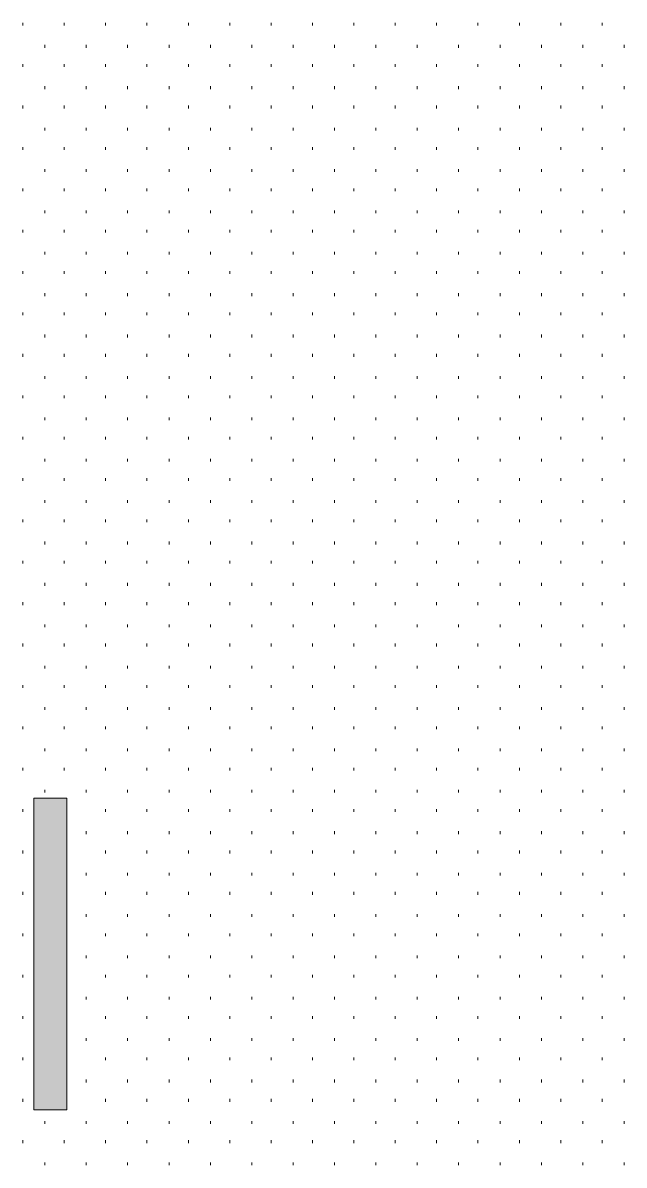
# Model space of a CAD drawing. Header units: inches. Extents: x -6061 to 13621, y -296 to 7483.
# Drawn here: x 12704.19 to 12721.65, y -93.13 to -59.97 of the extents above; entities that cross this region are included whole.
import ezdxf
from ezdxf.xclip import XClip

# ---------------------------------------------------------------- set-up
doc = ezdxf.new("R2010")
doc.units = ezdxf.units.IN
doc.header["$MEASUREMENT"] = 0
doc.header["$XCLIPFRAME"] = 0
doc.layers.get('0').update_dxf_attribs({"linetype": 'CONTINUOUS'})

# ---------------------------------------------------------------- blocks, each defined once
blk = doc.blocks.new('MF137459_12')
at = {"true_color": 0xffffff}
blk.add_hatch(color=7, dxfattribs=at).paths.add_polyline_path([(427.27, 59.351), (446.32, 59.351), (446.32, 106.68), (427.27, 106.68)])

msp = doc.modelspace()

# ---------------------------------------------------------------- linework, layer by layer
at = {"color": 7, "linetype": 'Continuous', "lineweight": 9, "true_color": 0xffffff}
for p, q in [((12704.1856, -60.0497), (12704.1856, -59.96961)), ((12705.38696, -60.0497), (12705.38696, -59.96961)), ((12706.58832, -60.0497), (12706.58832, -59.96961)), ((12707.78967, -60.0497), (12707.78967, -59.96961)), ((12708.99103, -60.0497), (12708.99103, -59.96961)), ((12710.19239, -60.0497), (12710.19239, -59.96961)), ((12711.39375, -60.0497), (12711.39375, -59.96961)), ((12712.5951, -60.0497), (12712.5951, -59.96961)), ((12713.79646, -60.0497), (12713.79646, -59.96961)), ((12714.99782, -60.0497), (12714.99782, -59.96961)), ((12716.19918, -60.0497), (12716.19918, -59.96961)), ((12717.40053, -60.0497), (12717.40053, -59.96961)), ((12718.60189, -60.0497), (12718.60189, -59.96961)), ((12719.80325, -60.0497), (12719.80325, -59.96961)), ((12721.00461, -60.0497), (12721.00461, -59.96961)), ((12704.82633, -60.69042), (12704.82633, -60.61033)), ((12706.02768, -60.69042), (12706.02768, -60.61033)), ((12707.22904, -60.69042), (12707.22904, -60.61033)), ((12708.4304, -60.69042), (12708.4304, -60.61033)), ((12709.63176, -60.69042), (12709.63176, -60.61033)), ((12710.83311, -60.69042), (12710.83311, -60.61033)), ((12712.03447, -60.69042), (12712.03447, -60.61033)), ((12713.23583, -60.69042), (12713.23583, -60.61033)), ((12714.43719, -60.69042), (12714.43719, -60.61033)), ((12715.63854, -60.69042), (12715.63854, -60.61033)), ((12716.8399, -60.69042), (12716.8399, -60.61033)), ((12718.04126, -60.69042), (12718.04126, -60.61033)), ((12719.24262, -60.69042), (12719.24262, -60.61033)), ((12720.44397, -60.69042), (12720.44397, -60.61033)), ((12721.64533, -60.69042), (12721.64533, -60.61033)), ((12704.1856, -61.25105), (12704.1856, -61.17096)), ((12705.38696, -61.25105), (12705.38696, -61.17096)), ((12706.58832, -61.25105), (12706.58832, -61.17096)), ((12707.78967, -61.25105), (12707.78967, -61.17096)), ((12708.99103, -61.25105), (12708.99103, -61.17096)), ((12710.19239, -61.25105), (12710.19239, -61.17096)), ((12711.39375, -61.25105), (12711.39375, -61.17096)), ((12712.5951, -61.25105), (12712.5951, -61.17096)), ((12713.79646, -61.25105), (12713.79646, -61.17096)), ((12714.99782, -61.25105), (12714.99782, -61.17096)), ((12716.19918, -61.25105), (12716.19918, -61.17096)), ((12717.40053, -61.25105), (12717.40053, -61.17096)), ((12718.60189, -61.25105), (12718.60189, -61.17096)), ((12719.80325, -61.25105), (12719.80325, -61.17096)), ((12721.00461, -61.25105), (12721.00461, -61.17096)), ((12704.82633, -61.89178), (12704.82633, -61.81169)), ((12706.02768, -61.89178), (12706.02768, -61.81169)), ((12707.22904, -61.89178), (12707.22904, -61.81169)), ((12708.4304, -61.89178), (12708.4304, -61.81169)), ((12709.63176, -61.89178), (12709.63176, -61.81169)), ((12710.83311, -61.89178), (12710.83311, -61.81169)), ((12712.03447, -61.89178), (12712.03447, -61.81169)), ((12713.23583, -61.89178), (12713.23583, -61.81169)), ((12714.43719, -61.89178), (12714.43719, -61.81169)), ((12715.63854, -61.89178), (12715.63854, -61.81169)), ((12716.8399, -61.89178), (12716.8399, -61.81169)), ((12718.04126, -61.89178), (12718.04126, -61.81169)), ((12719.24262, -61.89178), (12719.24262, -61.81169)), ((12720.44397, -61.89178), (12720.44397, -61.81169)), ((12721.64533, -61.89178), (12721.64533, -61.81169)), ((12704.1856, -62.45241), (12704.1856, -62.37232)), ((12705.38696, -62.45241), (12705.38696, -62.37232)), ((12706.58832, -62.45241), (12706.58832, -62.37232)), ((12707.78967, -62.45241), (12707.78967, -62.37232)), ((12708.99103, -62.45241), (12708.99103, -62.37232)), ((12710.19239, -62.45241), (12710.19239, -62.37232)), ((12711.39375, -62.45241), (12711.39375, -62.37232)), ((12712.5951, -62.45241), (12712.5951, -62.37232)), ((12713.79646, -62.45241), (12713.79646, -62.37232)), ((12714.99782, -62.45241), (12714.99782, -62.37232)), ((12716.19918, -62.45241), (12716.19918, -62.37232)), ((12717.40053, -62.45241), (12717.40053, -62.37232)), ((12718.60189, -62.45241), (12718.60189, -62.37232)), ((12719.80325, -62.45241), (12719.80325, -62.37232)), ((12721.00461, -62.45241), (12721.00461, -62.37232)), ((12704.82633, -63.09314), (12704.82633, -63.01304)), ((12706.02768, -63.09314), (12706.02768, -63.01304)), ((12707.22904, -63.09314), (12707.22904, -63.01304)), ((12708.4304, -63.09314), (12708.4304, -63.01304)), ((12709.63176, -63.09314), (12709.63176, -63.01304)), ((12710.83311, -63.09314), (12710.83311, -63.01304)), ((12712.03447, -63.09314), (12712.03447, -63.01304)), ((12713.23583, -63.09314), (12713.23583, -63.01304)), ((12714.43719, -63.09314), (12714.43719, -63.01304)), ((12715.63854, -63.09314), (12715.63854, -63.01304)), ((12716.8399, -63.09314), (12716.8399, -63.01304)), ((12718.04126, -63.09314), (12718.04126, -63.01304)), ((12719.24262, -63.09314), (12719.24262, -63.01304)), ((12720.44397, -63.09314), (12720.44397, -63.01304)), ((12721.64533, -63.09314), (12721.64533, -63.01304)), ((12704.1856, -63.65377), (12704.1856, -63.57368)), ((12705.38696, -63.65377), (12705.38696, -63.57368)), ((12706.58832, -63.65377), (12706.58832, -63.57368)), ((12707.78967, -63.65377), (12707.78967, -63.57368)), ((12708.99103, -63.65377), (12708.99103, -63.57368)), ((12710.19239, -63.65377), (12710.19239, -63.57368)), ((12711.39375, -63.65377), (12711.39375, -63.57368)), ((12712.5951, -63.65377), (12712.5951, -63.57368)), ((12713.79646, -63.65377), (12713.79646, -63.57368)), ((12714.99782, -63.65377), (12714.99782, -63.57368)), ((12716.19918, -63.65377), (12716.19918, -63.57368)), ((12717.40053, -63.65377), (12717.40053, -63.57368)), ((12718.60189, -63.65377), (12718.60189, -63.57368)), ((12719.80325, -63.65377), (12719.80325, -63.57368)), ((12721.00461, -63.65377), (12721.00461, -63.57368)), ((12704.82633, -64.29449), (12704.82633, -64.2144)), ((12706.02768, -64.29449), (12706.02768, -64.2144)), ((12707.22904, -64.29449), (12707.22904, -64.2144)), ((12708.4304, -64.29449), (12708.4304, -64.2144)), ((12709.63176, -64.29449), (12709.63176, -64.2144)), ((12710.83311, -64.29449), (12710.83311, -64.2144)), ((12712.03447, -64.29449), (12712.03447, -64.2144)), ((12713.23583, -64.29449), (12713.23583, -64.2144)), ((12714.43719, -64.29449), (12714.43719, -64.2144)), ((12715.63854, -64.29449), (12715.63854, -64.2144)), ((12716.8399, -64.29449), (12716.8399, -64.2144)), ((12718.04126, -64.29449), (12718.04126, -64.2144)), ((12719.24262, -64.29449), (12719.24262, -64.2144)), ((12720.44397, -64.29449), (12720.44397, -64.2144)), ((12721.64533, -64.29449), (12721.64533, -64.2144)), ((12704.1856, -64.85513), (12704.1856, -64.77504)), ((12705.38696, -64.85513), (12705.38696, -64.77504)), ((12706.58832, -64.85513), (12706.58832, -64.77504)), ((12707.78967, -64.85513), (12707.78967, -64.77504)), ((12708.99103, -64.85513), (12708.99103, -64.77504)), ((12710.19239, -64.85513), (12710.19239, -64.77504)), ((12711.39375, -64.85513), (12711.39375, -64.77504)), ((12712.5951, -64.85513), (12712.5951, -64.77504)), ((12713.79646, -64.85513), (12713.79646, -64.77504)), ((12714.99782, -64.85513), (12714.99782, -64.77504)), ((12716.19918, -64.85513), (12716.19918, -64.77504)), ((12717.40053, -64.85513), (12717.40053, -64.77504)), ((12718.60189, -64.85513), (12718.60189, -64.77504)), ((12719.80325, -64.85513), (12719.80325, -64.77504)), ((12721.00461, -64.85513), (12721.00461, -64.77504)), ((12704.82633, -65.49585), (12704.82633, -65.41576)), ((12706.02768, -65.49585), (12706.02768, -65.41576)), ((12707.22904, -65.49585), (12707.22904, -65.41576)), ((12708.4304, -65.49585), (12708.4304, -65.41576)), ((12709.63176, -65.49585), (12709.63176, -65.41576)), ((12710.83311, -65.49585), (12710.83311, -65.41576)), ((12712.03447, -65.49585), (12712.03447, -65.41576)), ((12713.23583, -65.49585), (12713.23583, -65.41576)), ((12714.43719, -65.49585), (12714.43719, -65.41576)), ((12715.63854, -65.49585), (12715.63854, -65.41576)), ((12716.8399, -65.49585), (12716.8399, -65.41576)), ((12718.04126, -65.49585), (12718.04126, -65.41576)), ((12719.24262, -65.49585), (12719.24262, -65.41576)), ((12720.44397, -65.49585), (12720.44397, -65.41576)), ((12721.64533, -65.49585), (12721.64533, -65.41576)), ((12704.1856, -66.05648), (12704.1856, -65.97639)), ((12705.38696, -66.05648), (12705.38696, -65.97639)), ((12706.58832, -66.05648), (12706.58832, -65.97639)), ((12707.78967, -66.05648), (12707.78967, -65.97639)), ((12708.99103, -66.05648), (12708.99103, -65.97639)), ((12710.19239, -66.05648), (12710.19239, -65.97639)), ((12711.39375, -66.05648), (12711.39375, -65.97639)), ((12712.5951, -66.05648), (12712.5951, -65.97639)), ((12713.79646, -66.05648), (12713.79646, -65.97639)), ((12714.99782, -66.05648), (12714.99782, -65.97639)), ((12716.19918, -66.05648), (12716.19918, -65.97639)), ((12717.40053, -66.05648), (12717.40053, -65.97639)), ((12718.60189, -66.05648), (12718.60189, -65.97639)), ((12719.80325, -66.05648), (12719.80325, -65.97639)), ((12721.00461, -66.05648), (12721.00461, -65.97639)), ((12704.82633, -66.69721), (12704.82633, -66.61712)), ((12706.02768, -66.69721), (12706.02768, -66.61712)), ((12707.22904, -66.69721), (12707.22904, -66.61712)), ((12708.4304, -66.69721), (12708.4304, -66.61712)), ((12709.63176, -66.69721), (12709.63176, -66.61712)), ((12710.83311, -66.69721), (12710.83311, -66.61712)), ((12712.03447, -66.69721), (12712.03447, -66.61712)), ((12713.23583, -66.69721), (12713.23583, -66.61712)), ((12714.43719, -66.69721), (12714.43719, -66.61712)), ((12715.63854, -66.69721), (12715.63854, -66.61712)), ((12716.8399, -66.69721), (12716.8399, -66.61712)), ((12718.04126, -66.69721), (12718.04126, -66.61712)), ((12719.24262, -66.69721), (12719.24262, -66.61712)), ((12720.44397, -66.69721), (12720.44397, -66.61712)), ((12721.64533, -66.69721), (12721.64533, -66.61712)), ((12704.1856, -67.25784), (12704.1856, -67.17775)), ((12705.38696, -67.25784), (12705.38696, -67.17775)), ((12706.58832, -67.25784), (12706.58832, -67.17775)), ((12707.78967, -67.25784), (12707.78967, -67.17775)), ((12708.99103, -67.25784), (12708.99103, -67.17775)), ((12710.19239, -67.25784), (12710.19239, -67.17775)), ((12711.39375, -67.25784), (12711.39375, -67.17775)), ((12712.5951, -67.25784), (12712.5951, -67.17775)), ((12713.79646, -67.25784), (12713.79646, -67.17775)), ((12714.99782, -67.25784), (12714.99782, -67.17775)), ((12716.19918, -67.25784), (12716.19918, -67.17775)), ((12717.40053, -67.25784), (12717.40053, -67.17775)), ((12718.60189, -67.25784), (12718.60189, -67.17775)), ((12719.80325, -67.25784), (12719.80325, -67.17775)), ((12721.00461, -67.25784), (12721.00461, -67.17775)), ((12704.82633, -67.89857), (12704.82633, -67.81847)), ((12706.02768, -67.89857), (12706.02768, -67.81847)), ((12707.22904, -67.89857), (12707.22904, -67.81847)), ((12708.4304, -67.89857), (12708.4304, -67.81847)), ((12709.63176, -67.89857), (12709.63176, -67.81847)), ((12710.83311, -67.89857), (12710.83311, -67.81847)), ((12712.03447, -67.89857), (12712.03447, -67.81847)), ((12713.23583, -67.89857), (12713.23583, -67.81847)), ((12714.43719, -67.89857), (12714.43719, -67.81847)), ((12715.63854, -67.89857), (12715.63854, -67.81847)), ((12716.8399, -67.89857), (12716.8399, -67.81847)), ((12718.04126, -67.89857), (12718.04126, -67.81847)), ((12719.24262, -67.89857), (12719.24262, -67.81847)), ((12720.44397, -67.89857), (12720.44397, -67.81847)), ((12721.64533, -67.89857), (12721.64533, -67.81847)), ((12704.1856, -68.4592), (12704.1856, -68.37911)), ((12705.38696, -68.4592), (12705.38696, -68.37911)), ((12706.58832, -68.4592), (12706.58832, -68.37911)), ((12707.78967, -68.4592), (12707.78967, -68.37911)), ((12708.99103, -68.4592), (12708.99103, -68.37911)), ((12710.19239, -68.4592), (12710.19239, -68.37911)), ((12711.39375, -68.4592), (12711.39375, -68.37911)), ((12712.5951, -68.4592), (12712.5951, -68.37911)), ((12713.79646, -68.4592), (12713.79646, -68.37911)), ((12714.99782, -68.4592), (12714.99782, -68.37911)), ((12716.19918, -68.4592), (12716.19918, -68.37911)), ((12717.40053, -68.4592), (12717.40053, -68.37911)), ((12718.60189, -68.4592), (12718.60189, -68.37911)), ((12719.80325, -68.4592), (12719.80325, -68.37911)), ((12721.00461, -68.4592), (12721.00461, -68.37911)), ((12704.82633, -69.09992), (12704.82633, -69.01983)), ((12706.02768, -69.09992), (12706.02768, -69.01983)), ((12707.22904, -69.09992), (12707.22904, -69.01983)), ((12708.4304, -69.09992), (12708.4304, -69.01983)), ((12709.63176, -69.09992), (12709.63176, -69.01983)), ((12710.83311, -69.09992), (12710.83311, -69.01983)), ((12712.03447, -69.09992), (12712.03447, -69.01983)), ((12713.23583, -69.09992), (12713.23583, -69.01983)), ((12714.43719, -69.09992), (12714.43719, -69.01983)), ((12715.63854, -69.09992), (12715.63854, -69.01983)), ((12716.8399, -69.09992), (12716.8399, -69.01983)), ((12718.04126, -69.09992), (12718.04126, -69.01983)), ((12719.24262, -69.09992), (12719.24262, -69.01983)), ((12720.44397, -69.09992), (12720.44397, -69.01983)), ((12721.64533, -69.09992), (12721.64533, -69.01983)), ((12704.1856, -69.66056), (12704.1856, -69.58047)), ((12705.38696, -69.66056), (12705.38696, -69.58047)), ((12706.58832, -69.66056), (12706.58832, -69.58047)), ((12707.78967, -69.66056), (12707.78967, -69.58047)), ((12708.99103, -69.66056), (12708.99103, -69.58047)), ((12710.19239, -69.66056), (12710.19239, -69.58047)), ((12711.39375, -69.66056), (12711.39375, -69.58047)), ((12712.5951, -69.66056), (12712.5951, -69.58047)), ((12713.79646, -69.66056), (12713.79646, -69.58047)), ((12714.99782, -69.66056), (12714.99782, -69.58047)), ((12716.19918, -69.66056), (12716.19918, -69.58047)), ((12717.40053, -69.66056), (12717.40053, -69.58047)), ((12718.60189, -69.66056), (12718.60189, -69.58047)), ((12719.80325, -69.66056), (12719.80325, -69.58047)), ((12721.00461, -69.66056), (12721.00461, -69.58047)), ((12704.82633, -70.30128), (12704.82633, -70.22119)), ((12706.02768, -70.30128), (12706.02768, -70.22119)), ((12707.22904, -70.30128), (12707.22904, -70.22119)), ((12708.4304, -70.30128), (12708.4304, -70.22119)), ((12709.63176, -70.30128), (12709.63176, -70.22119)), ((12710.83311, -70.30128), (12710.83311, -70.22119)), ((12712.03447, -70.30128), (12712.03447, -70.22119)), ((12713.23583, -70.30128), (12713.23583, -70.22119)), ((12714.43719, -70.30128), (12714.43719, -70.22119)), ((12715.63854, -70.30128), (12715.63854, -70.22119)), ((12716.8399, -70.30128), (12716.8399, -70.22119)), ((12718.04126, -70.30128), (12718.04126, -70.22119)), ((12719.24262, -70.30128), (12719.24262, -70.22119)), ((12720.44397, -70.30128), (12720.44397, -70.22119)), ((12721.64533, -70.30128), (12721.64533, -70.22119)), ((12704.1856, -70.86191), (12704.1856, -70.78182)), ((12705.38696, -70.86191), (12705.38696, -70.78182)), ((12706.58832, -70.86191), (12706.58832, -70.78182)), ((12707.78967, -70.86191), (12707.78967, -70.78182)), ((12708.99103, -70.86191), (12708.99103, -70.78182)), ((12710.19239, -70.86191), (12710.19239, -70.78182)), ((12711.39375, -70.86191), (12711.39375, -70.78182)), ((12712.5951, -70.86191), (12712.5951, -70.78182)), ((12713.79646, -70.86191), (12713.79646, -70.78182)), ((12714.99782, -70.86191), (12714.99782, -70.78182)), ((12716.19918, -70.86191), (12716.19918, -70.78182)), ((12717.40053, -70.86191), (12717.40053, -70.78182)), ((12718.60189, -70.86191), (12718.60189, -70.78182)), ((12719.80325, -70.86191), (12719.80325, -70.78182)), ((12721.00461, -70.86191), (12721.00461, -70.78182)), ((12704.82633, -71.50264), (12704.82633, -71.42255)), ((12706.02768, -71.50264), (12706.02768, -71.42255)), ((12707.22904, -71.50264), (12707.22904, -71.42255)), ((12708.4304, -71.50264), (12708.4304, -71.42255)), ((12709.63176, -71.50264), (12709.63176, -71.42255)), ((12710.83311, -71.50264), (12710.83311, -71.42255)), ((12712.03447, -71.50264), (12712.03447, -71.42255)), ((12713.23583, -71.50264), (12713.23583, -71.42255)), ((12714.43719, -71.50264), (12714.43719, -71.42255)), ((12715.63854, -71.50264), (12715.63854, -71.42255)), ((12716.8399, -71.50264), (12716.8399, -71.42255)), ((12718.04126, -71.50264), (12718.04126, -71.42255)), ((12719.24262, -71.50264), (12719.24262, -71.42255)), ((12720.44397, -71.50264), (12720.44397, -71.42255)), ((12721.64533, -71.50264), (12721.64533, -71.42255)), ((12704.1856, -72.06327), (12704.1856, -71.98318)), ((12705.38696, -72.06327), (12705.38696, -71.98318)), ((12706.58832, -72.06327), (12706.58832, -71.98318)), ((12707.78967, -72.06327), (12707.78967, -71.98318)), ((12708.99103, -72.06327), (12708.99103, -71.98318)), ((12710.19239, -72.06327), (12710.19239, -71.98318)), ((12711.39375, -72.06327), (12711.39375, -71.98318)), ((12712.5951, -72.06327), (12712.5951, -71.98318)), ((12713.79646, -72.06327), (12713.79646, -71.98318)), ((12714.99782, -72.06327), (12714.99782, -71.98318)), ((12716.19918, -72.06327), (12716.19918, -71.98318)), ((12717.40053, -72.06327), (12717.40053, -71.98318)), ((12718.60189, -72.06327), (12718.60189, -71.98318)), ((12719.80325, -72.06327), (12719.80325, -71.98318)), ((12721.00461, -72.06327), (12721.00461, -71.98318)), ((12704.82633, -72.70399), (12704.82633, -72.6239)), ((12706.02768, -72.70399), (12706.02768, -72.6239)), ((12707.22904, -72.70399), (12707.22904, -72.6239)), ((12708.4304, -72.70399), (12708.4304, -72.6239)), ((12709.63176, -72.70399), (12709.63176, -72.6239)), ((12710.83311, -72.70399), (12710.83311, -72.6239)), ((12712.03447, -72.70399), (12712.03447, -72.6239)), ((12713.23583, -72.70399), (12713.23583, -72.6239)), ((12714.43719, -72.70399), (12714.43719, -72.6239)), ((12715.63854, -72.70399), (12715.63854, -72.6239)), ((12716.8399, -72.70399), (12716.8399, -72.6239)), ((12718.04126, -72.70399), (12718.04126, -72.6239)), ((12719.24262, -72.70399), (12719.24262, -72.6239)), ((12720.44397, -72.70399), (12720.44397, -72.6239)), ((12721.64533, -72.70399), (12721.64533, -72.6239)), ((12704.1856, -73.26463), (12704.1856, -73.18454)), ((12705.38696, -73.26463), (12705.38696, -73.18454)), ((12706.58832, -73.26463), (12706.58832, -73.18454)), ((12707.78967, -73.26463), (12707.78967, -73.18454)), ((12708.99103, -73.26463), (12708.99103, -73.18454)), ((12710.19239, -73.26463), (12710.19239, -73.18454)), ((12711.39375, -73.26463), (12711.39375, -73.18454)), ((12712.5951, -73.26463), (12712.5951, -73.18454)), ((12713.79646, -73.26463), (12713.79646, -73.18454)), ((12714.99782, -73.26463), (12714.99782, -73.18454)), ((12716.19918, -73.26463), (12716.19918, -73.18454)), ((12717.40053, -73.26463), (12717.40053, -73.18454)), ((12718.60189, -73.26463), (12718.60189, -73.18454)), ((12719.80325, -73.26463), (12719.80325, -73.18454)), ((12721.00461, -73.26463), (12721.00461, -73.18454)), ((12704.82633, -73.90535), (12704.82633, -73.82526)), ((12706.02768, -73.90535), (12706.02768, -73.82526)), ((12707.22904, -73.90535), (12707.22904, -73.82526)), ((12708.4304, -73.90535), (12708.4304, -73.82526)), ((12709.63176, -73.90535), (12709.63176, -73.82526)), ((12710.83311, -73.90535), (12710.83311, -73.82526)), ((12712.03447, -73.90535), (12712.03447, -73.82526)), ((12713.23583, -73.90535), (12713.23583, -73.82526)), ((12714.43719, -73.90535), (12714.43719, -73.82526)), ((12715.63854, -73.90535), (12715.63854, -73.82526)), ((12716.8399, -73.90535), (12716.8399, -73.82526)), ((12718.04126, -73.90535), (12718.04126, -73.82526)), ((12719.24262, -73.90535), (12719.24262, -73.82526)), ((12720.44397, -73.90535), (12720.44397, -73.82526)), ((12721.64533, -73.90535), (12721.64533, -73.82526)), ((12704.1856, -74.46599), (12704.1856, -74.3859)), ((12705.38696, -74.46599), (12705.38696, -74.3859)), ((12706.58832, -74.46599), (12706.58832, -74.3859)), ((12707.78967, -74.46599), (12707.78967, -74.3859)), ((12708.99103, -74.46599), (12708.99103, -74.3859)), ((12710.19239, -74.46599), (12710.19239, -74.3859)), ((12711.39375, -74.46599), (12711.39375, -74.3859)), ((12712.5951, -74.46599), (12712.5951, -74.3859)), ((12713.79646, -74.46599), (12713.79646, -74.3859)), ((12714.99782, -74.46599), (12714.99782, -74.3859)), ((12716.19918, -74.46599), (12716.19918, -74.3859)), ((12717.40053, -74.46599), (12717.40053, -74.3859)), ((12718.60189, -74.46599), (12718.60189, -74.3859)), ((12719.80325, -74.46599), (12719.80325, -74.3859)), ((12721.00461, -74.46599), (12721.00461, -74.3859)), ((12704.82633, -75.10671), (12704.82633, -75.02662)), ((12706.02768, -75.10671), (12706.02768, -75.02662)), ((12707.22904, -75.10671), (12707.22904, -75.02662)), ((12708.4304, -75.10671), (12708.4304, -75.02662)), ((12709.63176, -75.10671), (12709.63176, -75.02662)), ((12710.83311, -75.10671), (12710.83311, -75.02662)), ((12712.03447, -75.10671), (12712.03447, -75.02662)), ((12713.23583, -75.10671), (12713.23583, -75.02662)), ((12714.43719, -75.10671), (12714.43719, -75.02662)), ((12715.63854, -75.10671), (12715.63854, -75.02662)), ((12716.8399, -75.10671), (12716.8399, -75.02662)), ((12718.04126, -75.10671), (12718.04126, -75.02662)), ((12719.24262, -75.10671), (12719.24262, -75.02662)), ((12720.44397, -75.10671), (12720.44397, -75.02662)), ((12721.64533, -75.10671), (12721.64533, -75.02662)), ((12704.1856, -75.66734), (12704.1856, -75.58725)), ((12705.38696, -75.66734), (12705.38696, -75.58725)), ((12706.58832, -75.66734), (12706.58832, -75.58725)), ((12707.78967, -75.66734), (12707.78967, -75.58725)), ((12708.99103, -75.66734), (12708.99103, -75.58725)), ((12710.19239, -75.66734), (12710.19239, -75.58725)), ((12711.39375, -75.66734), (12711.39375, -75.58725)), ((12712.5951, -75.66734), (12712.5951, -75.58725)), ((12713.79646, -75.66734), (12713.79646, -75.58725)), ((12714.99782, -75.66734), (12714.99782, -75.58725)), ((12716.19918, -75.66734), (12716.19918, -75.58725)), ((12717.40053, -75.66734), (12717.40053, -75.58725)), ((12718.60189, -75.66734), (12718.60189, -75.58725)), ((12719.80325, -75.66734), (12719.80325, -75.58725)), ((12721.00461, -75.66734), (12721.00461, -75.58725)), ((12704.82633, -76.30807), (12704.82633, -76.22798)), ((12706.02768, -76.30807), (12706.02768, -76.22798)), ((12707.22904, -76.30807), (12707.22904, -76.22798)), ((12708.4304, -76.30807), (12708.4304, -76.22798)), ((12709.63176, -76.30807), (12709.63176, -76.22798)), ((12710.83311, -76.30807), (12710.83311, -76.22798)), ((12712.03447, -76.30807), (12712.03447, -76.22798)), ((12713.23583, -76.30807), (12713.23583, -76.22798)), ((12714.43719, -76.30807), (12714.43719, -76.22798)), ((12715.63854, -76.30807), (12715.63854, -76.22798)), ((12716.8399, -76.30807), (12716.8399, -76.22798)), ((12718.04126, -76.30807), (12718.04126, -76.22798)), ((12719.24262, -76.30807), (12719.24262, -76.22798)), ((12720.44397, -76.30807), (12720.44397, -76.22798)), ((12721.64533, -76.30807), (12721.64533, -76.22798)), ((12704.1856, -76.8687), (12704.1856, -76.78861)), ((12705.38696, -76.8687), (12705.38696, -76.78861)), ((12706.58832, -76.8687), (12706.58832, -76.78861)), ((12707.78967, -76.8687), (12707.78967, -76.78861)), ((12708.99103, -76.8687), (12708.99103, -76.78861)), ((12710.19239, -76.8687), (12710.19239, -76.78861)), ((12711.39375, -76.8687), (12711.39375, -76.78861)), ((12712.5951, -76.8687), (12712.5951, -76.78861)), ((12713.79646, -76.8687), (12713.79646, -76.78861)), ((12714.99782, -76.8687), (12714.99782, -76.78861)), ((12716.19918, -76.8687), (12716.19918, -76.78861)), ((12717.40053, -76.8687), (12717.40053, -76.78861)), ((12718.60189, -76.8687), (12718.60189, -76.78861)), ((12719.80325, -76.8687), (12719.80325, -76.78861)), ((12721.00461, -76.8687), (12721.00461, -76.78861)), ((12704.82633, -77.50942), (12704.82633, -77.42933)), ((12706.02768, -77.50942), (12706.02768, -77.42933)), ((12707.22904, -77.50942), (12707.22904, -77.42933)), ((12708.4304, -77.50942), (12708.4304, -77.42933)), ((12709.63176, -77.50942), (12709.63176, -77.42933)), ((12710.83311, -77.50942), (12710.83311, -77.42933)), ((12712.03447, -77.50942), (12712.03447, -77.42933)), ((12713.23583, -77.50942), (12713.23583, -77.42933)), ((12714.43719, -77.50942), (12714.43719, -77.42933)), ((12715.63854, -77.50942), (12715.63854, -77.42933)), ((12716.8399, -77.50942), (12716.8399, -77.42933)), ((12718.04126, -77.50942), (12718.04126, -77.42933)), ((12719.24262, -77.50942), (12719.24262, -77.42933)), ((12720.44397, -77.50942), (12720.44397, -77.42933)), ((12721.64533, -77.50942), (12721.64533, -77.42933)), ((12704.1856, -78.07006), (12704.1856, -77.98997)), ((12705.38696, -78.07006), (12705.38696, -77.98997)), ((12706.58832, -78.07006), (12706.58832, -77.98997)), ((12707.78967, -78.07006), (12707.78967, -77.98997)), ((12708.99103, -78.07006), (12708.99103, -77.98997)), ((12710.19239, -78.07006), (12710.19239, -77.98997)), ((12711.39375, -78.07006), (12711.39375, -77.98997)), ((12712.5951, -78.07006), (12712.5951, -77.98997)), ((12713.79646, -78.07006), (12713.79646, -77.98997)), ((12714.99782, -78.07006), (12714.99782, -77.98997)), ((12716.19918, -78.07006), (12716.19918, -77.98997)), ((12717.40053, -78.07006), (12717.40053, -77.98997)), ((12718.60189, -78.07006), (12718.60189, -77.98997)), ((12719.80325, -78.07006), (12719.80325, -77.98997)), ((12721.00461, -78.07006), (12721.00461, -77.98997)), ((12704.82633, -78.71078), (12704.82633, -78.63069)), ((12706.02768, -78.71078), (12706.02768, -78.63069)), ((12707.22904, -78.71078), (12707.22904, -78.63069)), ((12708.4304, -78.71078), (12708.4304, -78.63069)), ((12709.63176, -78.71078), (12709.63176, -78.63069)), ((12710.83311, -78.71078), (12710.83311, -78.63069)), ((12712.03447, -78.71078), (12712.03447, -78.63069)), ((12713.23583, -78.71078), (12713.23583, -78.63069)), ((12714.43719, -78.71078), (12714.43719, -78.63069)), ((12715.63854, -78.71078), (12715.63854, -78.63069)), ((12716.8399, -78.71078), (12716.8399, -78.63069)), ((12718.04126, -78.71078), (12718.04126, -78.63069)), ((12719.24262, -78.71078), (12719.24262, -78.63069)), ((12720.44397, -78.71078), (12720.44397, -78.63069)), ((12721.64533, -78.71078), (12721.64533, -78.63069)), ((12704.1856, -79.27142), (12704.1856, -79.19133)), ((12705.38696, -79.27142), (12705.38696, -79.19133)), ((12706.58832, -79.27142), (12706.58832, -79.19133)), ((12707.78967, -79.27142), (12707.78967, -79.19133)), ((12708.99103, -79.27142), (12708.99103, -79.19133)), ((12710.19239, -79.27142), (12710.19239, -79.19133)), ((12711.39375, -79.27142), (12711.39375, -79.19133)), ((12712.5951, -79.27142), (12712.5951, -79.19133)), ((12713.79646, -79.27142), (12713.79646, -79.19133)), ((12714.99782, -79.27142), (12714.99782, -79.19133)), ((12716.19918, -79.27142), (12716.19918, -79.19133)), ((12717.40053, -79.27142), (12717.40053, -79.19133)), ((12718.60189, -79.27142), (12718.60189, -79.19133)), ((12719.80325, -79.27142), (12719.80325, -79.19133)), ((12721.00461, -79.27142), (12721.00461, -79.19133)), ((12704.82633, -79.91214), (12704.82633, -79.83205)), ((12706.02768, -79.91214), (12706.02768, -79.83205)), ((12707.22904, -79.91214), (12707.22904, -79.83205)), ((12708.4304, -79.91214), (12708.4304, -79.83205)), ((12709.63176, -79.91214), (12709.63176, -79.83205)), ((12710.83311, -79.91214), (12710.83311, -79.83205)), ((12712.03447, -79.91214), (12712.03447, -79.83205)), ((12713.23583, -79.91214), (12713.23583, -79.83205)), ((12714.43719, -79.91214), (12714.43719, -79.83205)), ((12715.63854, -79.91214), (12715.63854, -79.83205)), ((12716.8399, -79.91214), (12716.8399, -79.83205)), ((12718.04126, -79.91214), (12718.04126, -79.83205)), ((12719.24262, -79.91214), (12719.24262, -79.83205)), ((12720.44397, -79.91214), (12720.44397, -79.83205)), ((12721.64533, -79.91214), (12721.64533, -79.83205)), ((12704.1856, -80.47277), (12704.1856, -80.39268)), ((12705.38696, -80.47277), (12705.38696, -80.39268)), ((12706.58832, -80.47277), (12706.58832, -80.39268)), ((12707.78967, -80.47277), (12707.78967, -80.39268)), ((12708.99103, -80.47277), (12708.99103, -80.39268)), ((12710.19239, -80.47277), (12710.19239, -80.39268)), ((12711.39375, -80.47277), (12711.39375, -80.39268)), ((12712.5951, -80.47277), (12712.5951, -80.39268)), ((12713.79646, -80.47277), (12713.79646, -80.39268)), ((12714.99782, -80.47277), (12714.99782, -80.39268)), ((12716.19918, -80.47277), (12716.19918, -80.39268)), ((12717.40053, -80.47277), (12717.40053, -80.39268)), ((12718.60189, -80.47277), (12718.60189, -80.39268)), ((12719.80325, -80.47277), (12719.80325, -80.39268)), ((12721.00461, -80.47277), (12721.00461, -80.39268)), ((12704.82633, -81.1135), (12704.82633, -81.03341)), ((12706.02768, -81.1135), (12706.02768, -81.03341)), ((12707.22904, -81.1135), (12707.22904, -81.03341)), ((12708.4304, -81.1135), (12708.4304, -81.03341)), ((12709.63176, -81.1135), (12709.63176, -81.03341)), ((12710.83311, -81.1135), (12710.83311, -81.03341)), ((12712.03447, -81.1135), (12712.03447, -81.03341)), ((12713.23583, -81.1135), (12713.23583, -81.03341)), ((12714.43719, -81.1135), (12714.43719, -81.03341)), ((12715.63854, -81.1135), (12715.63854, -81.03341)), ((12716.8399, -81.1135), (12716.8399, -81.03341)), ((12718.04126, -81.1135), (12718.04126, -81.03341)), ((12719.24262, -81.1135), (12719.24262, -81.03341)), ((12720.44397, -81.1135), (12720.44397, -81.03341)), ((12721.64533, -81.1135), (12721.64533, -81.03341)), ((12704.1856, -81.67413), (12704.1856, -81.59404)), ((12705.38696, -81.67413), (12705.38696, -81.59404)), ((12706.58832, -81.67413), (12706.58832, -81.59404)), ((12707.78967, -81.67413), (12707.78967, -81.59404)), ((12708.99103, -81.67413), (12708.99103, -81.59404)), ((12710.19239, -81.67413), (12710.19239, -81.59404)), ((12711.39375, -81.67413), (12711.39375, -81.59404)), ((12712.5951, -81.67413), (12712.5951, -81.59404)), ((12713.79646, -81.67413), (12713.79646, -81.59404)), ((12714.99782, -81.67413), (12714.99782, -81.59404)), ((12716.19918, -81.67413), (12716.19918, -81.59404)), ((12717.40053, -81.67413), (12717.40053, -81.59404)), ((12718.60189, -81.67413), (12718.60189, -81.59404)), ((12719.80325, -81.67413), (12719.80325, -81.59404)), ((12721.00461, -81.67413), (12721.00461, -81.59404)), ((12704.82633, -82.31485), (12704.82633, -82.23476)), ((12706.02768, -82.31485), (12706.02768, -82.23476)), ((12707.22904, -82.31485), (12707.22904, -82.23476)), ((12708.4304, -82.31485), (12708.4304, -82.23476)), ((12709.63176, -82.31485), (12709.63176, -82.23476)), ((12710.83311, -82.31485), (12710.83311, -82.23476)), ((12712.03447, -82.31485), (12712.03447, -82.23476)), ((12713.23583, -82.31485), (12713.23583, -82.23476)), ((12714.43719, -82.31485), (12714.43719, -82.23476)), ((12715.63854, -82.31485), (12715.63854, -82.23476)), ((12716.8399, -82.31485), (12716.8399, -82.23476)), ((12718.04126, -82.31485), (12718.04126, -82.23476)), ((12719.24262, -82.31485), (12719.24262, -82.23476)), ((12720.44397, -82.31485), (12720.44397, -82.23476)), ((12721.64533, -82.31485), (12721.64533, -82.23476)), ((12704.1856, -82.87549), (12704.1856, -82.7954)), ((12706.58832, -82.87549), (12706.58832, -82.7954)), ((12707.78967, -82.87549), (12707.78967, -82.7954)), ((12708.99103, -82.87549), (12708.99103, -82.7954)), ((12710.19239, -82.87549), (12710.19239, -82.7954)), ((12711.39375, -82.87549), (12711.39375, -82.7954)), ((12712.5951, -82.87549), (12712.5951, -82.7954)), ((12713.79646, -82.87549), (12713.79646, -82.7954)), ((12714.99782, -82.87549), (12714.99782, -82.7954)), ((12716.19918, -82.87549), (12716.19918, -82.7954)), ((12717.40053, -82.87549), (12717.40053, -82.7954)), ((12718.60189, -82.87549), (12718.60189, -82.7954)), ((12719.80325, -82.87549), (12719.80325, -82.7954)), ((12721.00461, -82.87549), (12721.00461, -82.7954)), ((12706.02768, -83.51621), (12706.02768, -83.43612)), ((12707.22904, -83.51621), (12707.22904, -83.43612)), ((12708.4304, -83.51621), (12708.4304, -83.43612)), ((12709.63176, -83.51621), (12709.63176, -83.43612)), ((12710.83311, -83.51621), (12710.83311, -83.43612)), ((12712.03447, -83.51621), (12712.03447, -83.43612)), ((12713.23583, -83.51621), (12713.23583, -83.43612)), ((12714.43719, -83.51621), (12714.43719, -83.43612)), ((12715.63854, -83.51621), (12715.63854, -83.43612)), ((12716.8399, -83.51621), (12716.8399, -83.43612)), ((12718.04126, -83.51621), (12718.04126, -83.43612)), ((12719.24262, -83.51621), (12719.24262, -83.43612)), ((12720.44397, -83.51621), (12720.44397, -83.43612)), ((12721.64533, -83.51621), (12721.64533, -83.43612)), ((12704.1856, -84.07685), (12704.1856, -83.99676)), ((12706.58832, -84.07685), (12706.58832, -83.99676)), ((12707.78967, -84.07685), (12707.78967, -83.99676)), ((12708.99103, -84.07685), (12708.99103, -83.99676)), ((12710.19239, -84.07685), (12710.19239, -83.99676)), ((12711.39375, -84.07685), (12711.39375, -83.99676)), ((12712.5951, -84.07685), (12712.5951, -83.99676)), ((12713.79646, -84.07685), (12713.79646, -83.99676)), ((12714.99782, -84.07685), (12714.99782, -83.99676)), ((12716.19918, -84.07685), (12716.19918, -83.99676)), ((12717.40053, -84.07685), (12717.40053, -83.99676)), ((12718.60189, -84.07685), (12718.60189, -83.99676)), ((12719.80325, -84.07685), (12719.80325, -83.99676)), ((12721.00461, -84.07685), (12721.00461, -83.99676)), ((12706.02768, -84.71757), (12706.02768, -84.63748)), ((12707.22904, -84.71757), (12707.22904, -84.63748)), ((12708.4304, -84.71757), (12708.4304, -84.63748)), ((12709.63176, -84.71757), (12709.63176, -84.63748)), ((12710.83311, -84.71757), (12710.83311, -84.63748)), ((12712.03447, -84.71757), (12712.03447, -84.63748)), ((12713.23583, -84.71757), (12713.23583, -84.63748)), ((12714.43719, -84.71757), (12714.43719, -84.63748)), ((12715.63854, -84.71757), (12715.63854, -84.63748)), ((12716.8399, -84.71757), (12716.8399, -84.63748)), ((12718.04126, -84.71757), (12718.04126, -84.63748)), ((12719.24262, -84.71757), (12719.24262, -84.63748)), ((12720.44397, -84.71757), (12720.44397, -84.63748)), ((12721.64533, -84.71757), (12721.64533, -84.63748)), ((12704.1856, -85.2782), (12704.1856, -85.19811)), ((12706.58832, -85.2782), (12706.58832, -85.19811)), ((12707.78967, -85.2782), (12707.78967, -85.19811)), ((12708.99103, -85.2782), (12708.99103, -85.19811)), ((12710.19239, -85.2782), (12710.19239, -85.19811)), ((12711.39375, -85.2782), (12711.39375, -85.19811)), ((12712.5951, -85.2782), (12712.5951, -85.19811)), ((12713.79646, -85.2782), (12713.79646, -85.19811)), ((12714.99782, -85.2782), (12714.99782, -85.19811)), ((12716.19918, -85.2782), (12716.19918, -85.19811)), ((12717.40053, -85.2782), (12717.40053, -85.19811)), ((12718.60189, -85.2782), (12718.60189, -85.19811)), ((12719.80325, -85.2782), (12719.80325, -85.19811)), ((12721.00461, -85.2782), (12721.00461, -85.19811)), ((12706.02768, -85.91893), (12706.02768, -85.83884)), ((12707.22904, -85.91893), (12707.22904, -85.83884)), ((12708.4304, -85.91893), (12708.4304, -85.83884)), ((12709.63176, -85.91893), (12709.63176, -85.83884)), ((12710.83311, -85.91893), (12710.83311, -85.83884)), ((12712.03447, -85.91893), (12712.03447, -85.83884)), ((12713.23583, -85.91893), (12713.23583, -85.83884)), ((12714.43719, -85.91893), (12714.43719, -85.83884)), ((12715.63854, -85.91893), (12715.63854, -85.83884)), ((12716.8399, -85.91893), (12716.8399, -85.83884)), ((12718.04126, -85.91893), (12718.04126, -85.83884)), ((12719.24262, -85.91893), (12719.24262, -85.83884)), ((12720.44397, -85.91893), (12720.44397, -85.83884)), ((12721.64533, -85.91893), (12721.64533, -85.83884)), ((12704.1856, -86.47956), (12704.1856, -86.39947)), ((12706.58832, -86.47956), (12706.58832, -86.39947)), ((12707.78967, -86.47956), (12707.78967, -86.39947)), ((12708.99103, -86.47956), (12708.99103, -86.39947)), ((12710.19239, -86.47956), (12710.19239, -86.39947)), ((12711.39375, -86.47956), (12711.39375, -86.39947)), ((12712.5951, -86.47956), (12712.5951, -86.39947)), ((12713.79646, -86.47956), (12713.79646, -86.39947)), ((12714.99782, -86.47956), (12714.99782, -86.39947)), ((12716.19918, -86.47956), (12716.19918, -86.39947)), ((12717.40053, -86.47956), (12717.40053, -86.39947)), ((12718.60189, -86.47956), (12718.60189, -86.39947)), ((12719.80325, -86.47956), (12719.80325, -86.39947)), ((12721.00461, -86.47956), (12721.00461, -86.39947)), ((12706.02768, -87.12028), (12706.02768, -87.04019)), ((12707.22904, -87.12028), (12707.22904, -87.04019)), ((12708.4304, -87.12028), (12708.4304, -87.04019)), ((12709.63176, -87.12028), (12709.63176, -87.04019)), ((12710.83311, -87.12028), (12710.83311, -87.04019)), ((12712.03447, -87.12028), (12712.03447, -87.04019)), ((12713.23583, -87.12028), (12713.23583, -87.04019)), ((12714.43719, -87.12028), (12714.43719, -87.04019)), ((12715.63854, -87.12028), (12715.63854, -87.04019)), ((12716.8399, -87.12028), (12716.8399, -87.04019)), ((12718.04126, -87.12028), (12718.04126, -87.04019)), ((12719.24262, -87.12028), (12719.24262, -87.04019)), ((12720.44397, -87.12028), (12720.44397, -87.04019)), ((12721.64533, -87.12028), (12721.64533, -87.04019)), ((12704.1856, -87.68092), (12704.1856, -87.60083)), ((12706.58832, -87.68092), (12706.58832, -87.60083)), ((12707.78967, -87.68092), (12707.78967, -87.60083)), ((12708.99103, -87.68092), (12708.99103, -87.60083)), ((12710.19239, -87.68092), (12710.19239, -87.60083)), ((12711.39375, -87.68092), (12711.39375, -87.60083)), ((12712.5951, -87.68092), (12712.5951, -87.60083)), ((12713.79646, -87.68092), (12713.79646, -87.60083)), ((12714.99782, -87.68092), (12714.99782, -87.60083)), ((12716.19918, -87.68092), (12716.19918, -87.60083)), ((12717.40053, -87.68092), (12717.40053, -87.60083)), ((12718.60189, -87.68092), (12718.60189, -87.60083)), ((12719.80325, -87.68092), (12719.80325, -87.60083)), ((12721.00461, -87.68092), (12721.00461, -87.60083)), ((12706.02768, -88.32164), (12706.02768, -88.24155)), ((12707.22904, -88.32164), (12707.22904, -88.24155)), ((12708.4304, -88.32164), (12708.4304, -88.24155)), ((12709.63176, -88.32164), (12709.63176, -88.24155)), ((12710.83311, -88.32164), (12710.83311, -88.24155)), ((12712.03447, -88.32164), (12712.03447, -88.24155)), ((12713.23583, -88.32164), (12713.23583, -88.24155)), ((12714.43719, -88.32164), (12714.43719, -88.24155)), ((12715.63854, -88.32164), (12715.63854, -88.24155)), ((12716.8399, -88.32164), (12716.8399, -88.24155)), ((12718.04126, -88.32164), (12718.04126, -88.24155)), ((12719.24262, -88.32164), (12719.24262, -88.24155)), ((12720.44397, -88.32164), (12720.44397, -88.24155)), ((12721.64533, -88.32164), (12721.64533, -88.24155)), ((12704.1856, -88.88228), (12704.1856, -88.80219)), ((12706.58832, -88.88228), (12706.58832, -88.80219)), ((12707.78967, -88.88228), (12707.78967, -88.80219)), ((12708.99103, -88.88228), (12708.99103, -88.80219)), ((12710.19239, -88.88228), (12710.19239, -88.80219)), ((12711.39375, -88.88228), (12711.39375, -88.80219)), ((12712.5951, -88.88228), (12712.5951, -88.80219)), ((12713.79646, -88.88228), (12713.79646, -88.80219)), ((12714.99782, -88.88228), (12714.99782, -88.80219)), ((12716.19918, -88.88228), (12716.19918, -88.80219)), ((12717.40053, -88.88228), (12717.40053, -88.80219)), ((12718.60189, -88.88228), (12718.60189, -88.80219)), ((12719.80325, -88.88228), (12719.80325, -88.80219)), ((12721.00461, -88.88228), (12721.00461, -88.80219)), ((12706.02768, -89.523), (12706.02768, -89.44291)), ((12707.22904, -89.523), (12707.22904, -89.44291)), ((12708.4304, -89.523), (12708.4304, -89.44291)), ((12709.63176, -89.523), (12709.63176, -89.44291)), ((12710.83311, -89.523), (12710.83311, -89.44291)), ((12712.03447, -89.523), (12712.03447, -89.44291)), ((12713.23583, -89.523), (12713.23583, -89.44291)), ((12714.43719, -89.523), (12714.43719, -89.44291)), ((12715.63854, -89.523), (12715.63854, -89.44291)), ((12716.8399, -89.523), (12716.8399, -89.44291)), ((12718.04126, -89.523), (12718.04126, -89.44291)), ((12719.24262, -89.523), (12719.24262, -89.44291)), ((12720.44397, -89.523), (12720.44397, -89.44291)), ((12721.64533, -89.523), (12721.64533, -89.44291)), ((12704.1856, -90.08363), (12704.1856, -90.00354)), ((12706.58832, -90.08363), (12706.58832, -90.00354)), ((12707.78967, -90.08363), (12707.78967, -90.00354)), ((12708.99103, -90.08363), (12708.99103, -90.00354)), ((12710.19239, -90.08363), (12710.19239, -90.00354)), ((12711.39375, -90.08363), (12711.39375, -90.00354)), ((12712.5951, -90.08363), (12712.5951, -90.00354)), ((12713.79646, -90.08363), (12713.79646, -90.00354)), ((12714.99782, -90.08363), (12714.99782, -90.00354)), ((12716.19918, -90.08363), (12716.19918, -90.00354)), ((12717.40053, -90.08363), (12717.40053, -90.00354)), ((12718.60189, -90.08363), (12718.60189, -90.00354)), ((12719.80325, -90.08363), (12719.80325, -90.00354)), ((12721.00461, -90.08363), (12721.00461, -90.00354)), ((12706.02768, -90.72436), (12706.02768, -90.64427)), ((12707.22904, -90.72436), (12707.22904, -90.64427)), ((12708.4304, -90.72436), (12708.4304, -90.64427)), ((12709.63176, -90.72436), (12709.63176, -90.64427)), ((12710.83311, -90.72436), (12710.83311, -90.64427)), ((12712.03447, -90.72436), (12712.03447, -90.64427)), ((12713.23583, -90.72436), (12713.23583, -90.64427)), ((12714.43719, -90.72436), (12714.43719, -90.64427)), ((12715.63854, -90.72436), (12715.63854, -90.64427)), ((12716.8399, -90.72436), (12716.8399, -90.64427)), ((12718.04126, -90.72436), (12718.04126, -90.64427)), ((12719.24262, -90.72436), (12719.24262, -90.64427)), ((12720.44397, -90.72436), (12720.44397, -90.64427)), ((12721.64533, -90.72436), (12721.64533, -90.64427)), ((12704.1856, -91.28499), (12704.1856, -91.2049)), ((12706.58832, -91.28499), (12706.58832, -91.2049)), ((12707.78967, -91.28499), (12707.78967, -91.2049)), ((12708.99103, -91.28499), (12708.99103, -91.2049)), ((12710.19239, -91.28499), (12710.19239, -91.2049)), ((12711.39375, -91.28499), (12711.39375, -91.2049)), ((12712.5951, -91.28499), (12712.5951, -91.2049)), ((12713.79646, -91.28499), (12713.79646, -91.2049)), ((12714.99782, -91.28499), (12714.99782, -91.2049)), ((12716.19918, -91.28499), (12716.19918, -91.2049)), ((12717.40053, -91.28499), (12717.40053, -91.2049)), ((12718.60189, -91.28499), (12718.60189, -91.2049)), ((12719.80325, -91.28499), (12719.80325, -91.2049)), ((12721.00461, -91.28499), (12721.00461, -91.2049)), ((12704.82633, -91.92571), (12704.82633, -91.84562)), ((12706.02768, -91.92571), (12706.02768, -91.84562)), ((12707.22904, -91.92571), (12707.22904, -91.84562)), ((12708.4304, -91.92571), (12708.4304, -91.84562)), ((12709.63176, -91.92571), (12709.63176, -91.84562)), ((12710.83311, -91.92571), (12710.83311, -91.84562)), ((12712.03447, -91.92571), (12712.03447, -91.84562)), ((12713.23583, -91.92571), (12713.23583, -91.84562)), ((12714.43719, -91.92571), (12714.43719, -91.84562)), ((12715.63854, -91.92571), (12715.63854, -91.84562)), ((12716.8399, -91.92571), (12716.8399, -91.84562)), ((12718.04126, -91.92571), (12718.04126, -91.84562)), ((12719.24262, -91.92571), (12719.24262, -91.84562)), ((12720.44397, -91.92571), (12720.44397, -91.84562)), ((12721.64533, -91.92571), (12721.64533, -91.84562)), ((12704.1856, -92.48635), (12704.1856, -92.40626)), ((12705.38696, -92.48635), (12705.38696, -92.40626)), ((12706.58832, -92.48635), (12706.58832, -92.40626)), ((12707.78967, -92.48635), (12707.78967, -92.40626)), ((12708.99103, -92.48635), (12708.99103, -92.40626)), ((12710.19239, -92.48635), (12710.19239, -92.40626)), ((12711.39375, -92.48635), (12711.39375, -92.40626)), ((12712.5951, -92.48635), (12712.5951, -92.40626)), ((12713.79646, -92.48635), (12713.79646, -92.40626)), ((12714.99782, -92.48635), (12714.99782, -92.40626)), ((12716.19918, -92.48635), (12716.19918, -92.40626)), ((12717.40053, -92.48635), (12717.40053, -92.40626)), ((12718.60189, -92.48635), (12718.60189, -92.40626)), ((12719.80325, -92.48635), (12719.80325, -92.40626)), ((12721.00461, -92.48635), (12721.00461, -92.40626)), ((12704.82633, -93.12707), (12704.82633, -93.04698)), ((12706.02768, -93.12707), (12706.02768, -93.04698)), ((12707.22904, -93.12707), (12707.22904, -93.04698)), ((12708.4304, -93.12707), (12708.4304, -93.04698)), ((12709.63176, -93.12707), (12709.63176, -93.04698)), ((12710.83311, -93.12707), (12710.83311, -93.04698)), ((12712.03447, -93.12707), (12712.03447, -93.04698)), ((12713.23583, -93.12707), (12713.23583, -93.04698)), ((12714.43719, -93.12707), (12714.43719, -93.04698)), ((12715.63854, -93.12707), (12715.63854, -93.04698)), ((12716.8399, -93.12707), (12716.8399, -93.04698)), ((12718.04126, -93.12707), (12718.04126, -93.04698)), ((12719.24262, -93.12707), (12719.24262, -93.04698)), ((12720.44397, -93.12707), (12720.44397, -93.04698)), ((12721.64533, -93.12707), (12721.64533, -93.04698))]:
    msp.add_line(p, q, dxfattribs=at)
at = {"color": 7, "linetype": 'Continuous', "lineweight": 9, "true_color": 0x000007}
for p, q in [((12705.46705, -82.47504), (12704.50596, -82.47504)), ((12704.50596, -82.47504), (12704.50596, -91.52526)), ((12704.50596, -91.52526), (12704.50596, -82.47504)), ((12704.50596, -82.47504), (12705.46705, -82.47504)), ((12705.46705, -91.52526), (12705.46705, -82.47504)), ((12705.46705, -82.47504), (12705.46705, -91.52526)), ((12704.50596, -91.52526), (12705.46705, -91.52526)), ((12705.46705, -91.52526), (12704.50596, -91.52526))]:
    msp.add_line(p, q, dxfattribs=at)

# ---------------------------------------------------------------- block references
at = {"color": 7, "true_color": 0xffffff}
ref = msp.add_blockref('MF137459_12', (11893.10913, -233.76599), dxfattribs=dict(at, xscale=1.8919015636469, yscale=1.8919015636469, zscale=1.8919015636469))
XClip(ref).set_block_clipping_path([(428.8789904138, 75.1839983195), (429.3869904025, 79.9676648793)])

doc.saveas('drawing.dxf')
